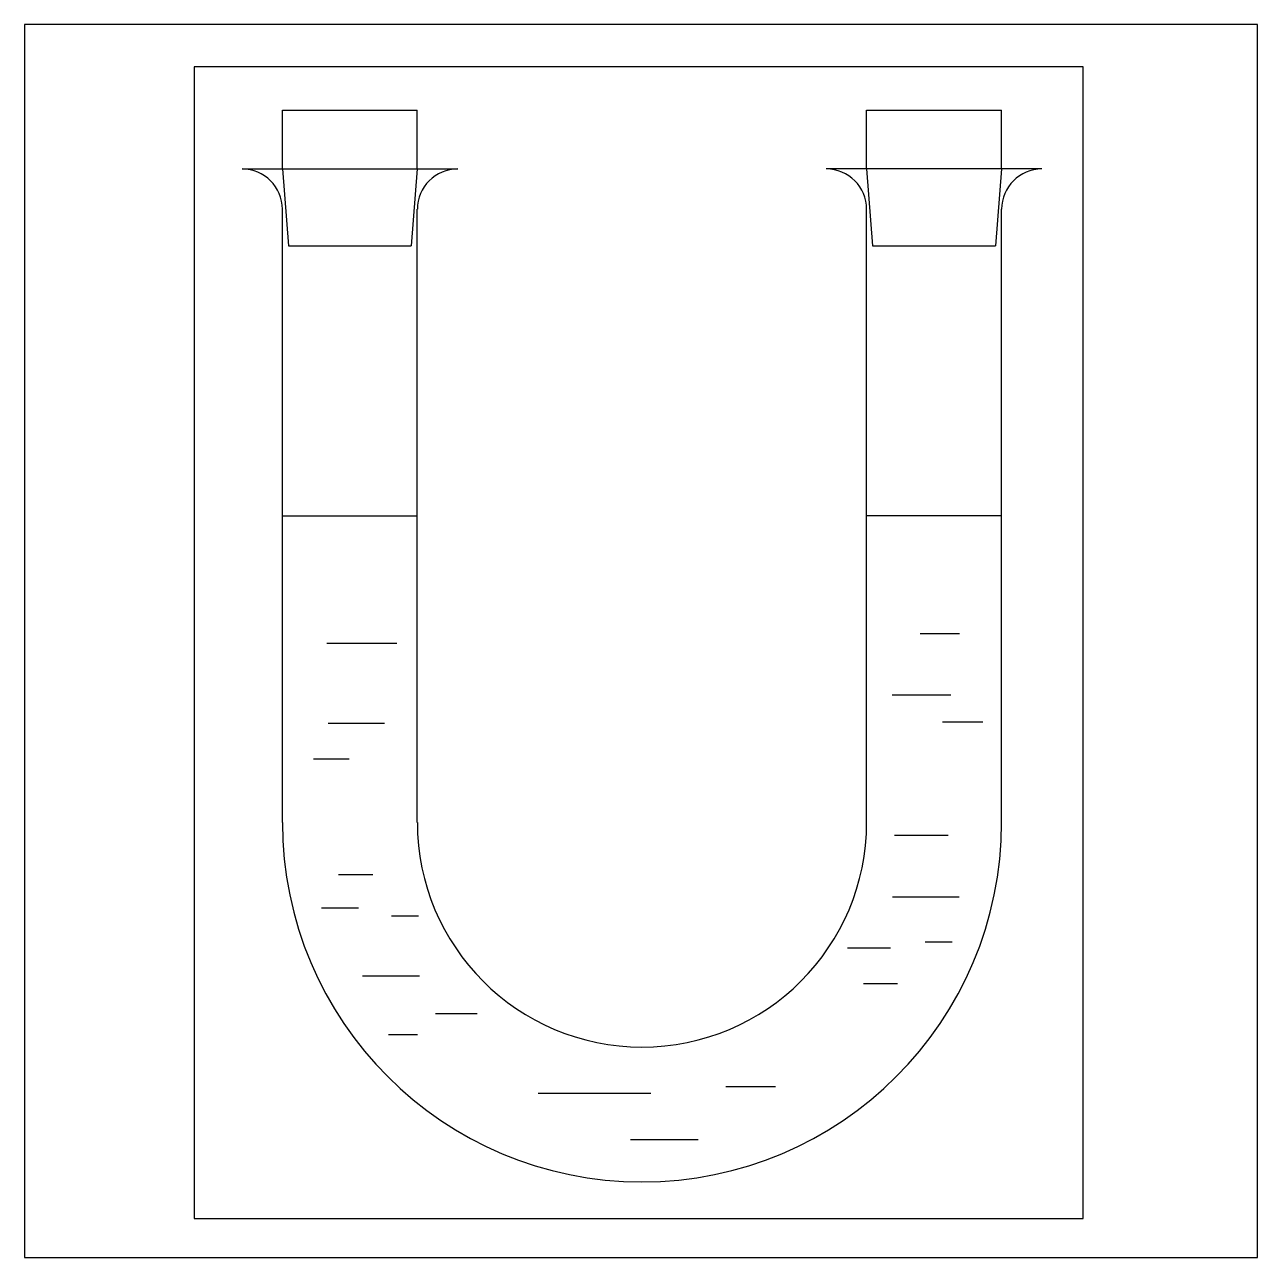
# Model space of a CAD drawing. Header units: millimetres. Extents: x 0 to 1000, y 0 to 1000.
import ezdxf

# ---------------------------------------------------------------- set-up
doc = ezdxf.new("R2010")
doc.units = ezdxf.units.MM
doc.layers.get('0').update_dxf_attribs({"color": 2})
doc.layers.add('1', color=1, linetype='Continuous')
doc.layers.add('3', color=7, linetype='Continuous')

msp = doc.modelspace()

# ---------------------------------------------------------------- linework, layer by layer
at = {"color": 2}
msp.add_lwpolyline([(0, 0), (1000, 0), (1000, 1000), (0, 1000)], close=True, dxfattribs=at)
at = {"layer": '1', "color": 1}
for p, q in [((137.49, 965.69), (137.49, 31.64)), ((858.81, 965.69), (137.49, 965.69)), ((858.81, 31.64), (858.81, 965.69)), ((137.49, 31.64), (858.81, 31.64))]:
    msp.add_line(p, q, dxfattribs=at)
at = {"layer": '3'}
for p, q in [((209.13, 882.96), (209.13, 930.66)), ((209.13, 930.66), (318.55, 930.66)), ((318.55, 882.96), (318.55, 930.66)), ((683.06, 930.66), (792.49, 930.66)), ((683.06, 882.96), (683.06, 930.66)), ((792.49, 882.96), (792.49, 930.66)), ((176.35, 882.96), (351.33, 882.96)), ((209.13, 882.96), (214, 820.62)), ((318.55, 882.96), (313.68, 820.62)), ((825.26, 882.96), (650.28, 882.96)), ((683.06, 882.96), (687.93, 820.62)), ((792.49, 882.96), (787.62, 820.62)), ((209.13, 352.85), (209.13, 850.19)), ((318.55, 352.85), (318.55, 850.19)), ((683.06, 352.85), (683.06, 850.19)), ((792.49, 352.85), (792.49, 850.19)), ((214, 820.62), (313.68, 820.62)), ((687.93, 820.62), (787.62, 820.62)), ((209.13, 601.52), (318.55, 601.52)), ((792.49, 601.52), (683.06, 601.52)), ((726.54, 506.09), (758.43, 506.09)), ((245.22, 498.12), (302.02, 498.12)), ((703.62, 456.3), (751.45, 456.3)), ((246.21, 433.4), (292.05, 433.4)), ((744.48, 434.39), (777.36, 434.39)), ((234.26, 404.52), (263.15, 404.52)), ((705.53, 342.54), (749.24, 342.54)), ((254.52, 310.52), (282.49, 310.52)), ((703.92, 292.4), (758.15, 292.4)), ((240.92, 283.5), (270.87, 283.5)), ((297.58, 277.03), (319.44, 277.03)), ((667.49, 251.15), (702.3, 251.15)), ((730.63, 256), (752.48, 256)), ((274.11, 228.5), (320.25, 228.5)), ((680.44, 222.03), (707.96, 222.03)), ((333.2, 197.77), (367.19, 197.77)), ((295.15, 180.78), (318.63, 180.78)), ((416.57, 133.06), (508.03, 133.06)), ((568.74, 138.73), (609.21, 138.73)), ((491.42, 95.62), (546.39, 95.62))]:
    msp.add_line(p, q, dxfattribs=at)
for centre, radius, start, end in [((176.35, 850.19), 32.77, 0, 90), ((351.33, 850.19), 32.77, 90, 180), ((650.28, 850.19), 32.77, 0, 90), ((825.26, 850.19), 32.77, 90, 180), ((500.81, 352.85), 291.68, 180, 0), ((500.81, 352.85), 182.25, 180, 0)]:
    msp.add_arc(centre, radius, start, end, dxfattribs=at)

doc.saveas('drawing.dxf')
